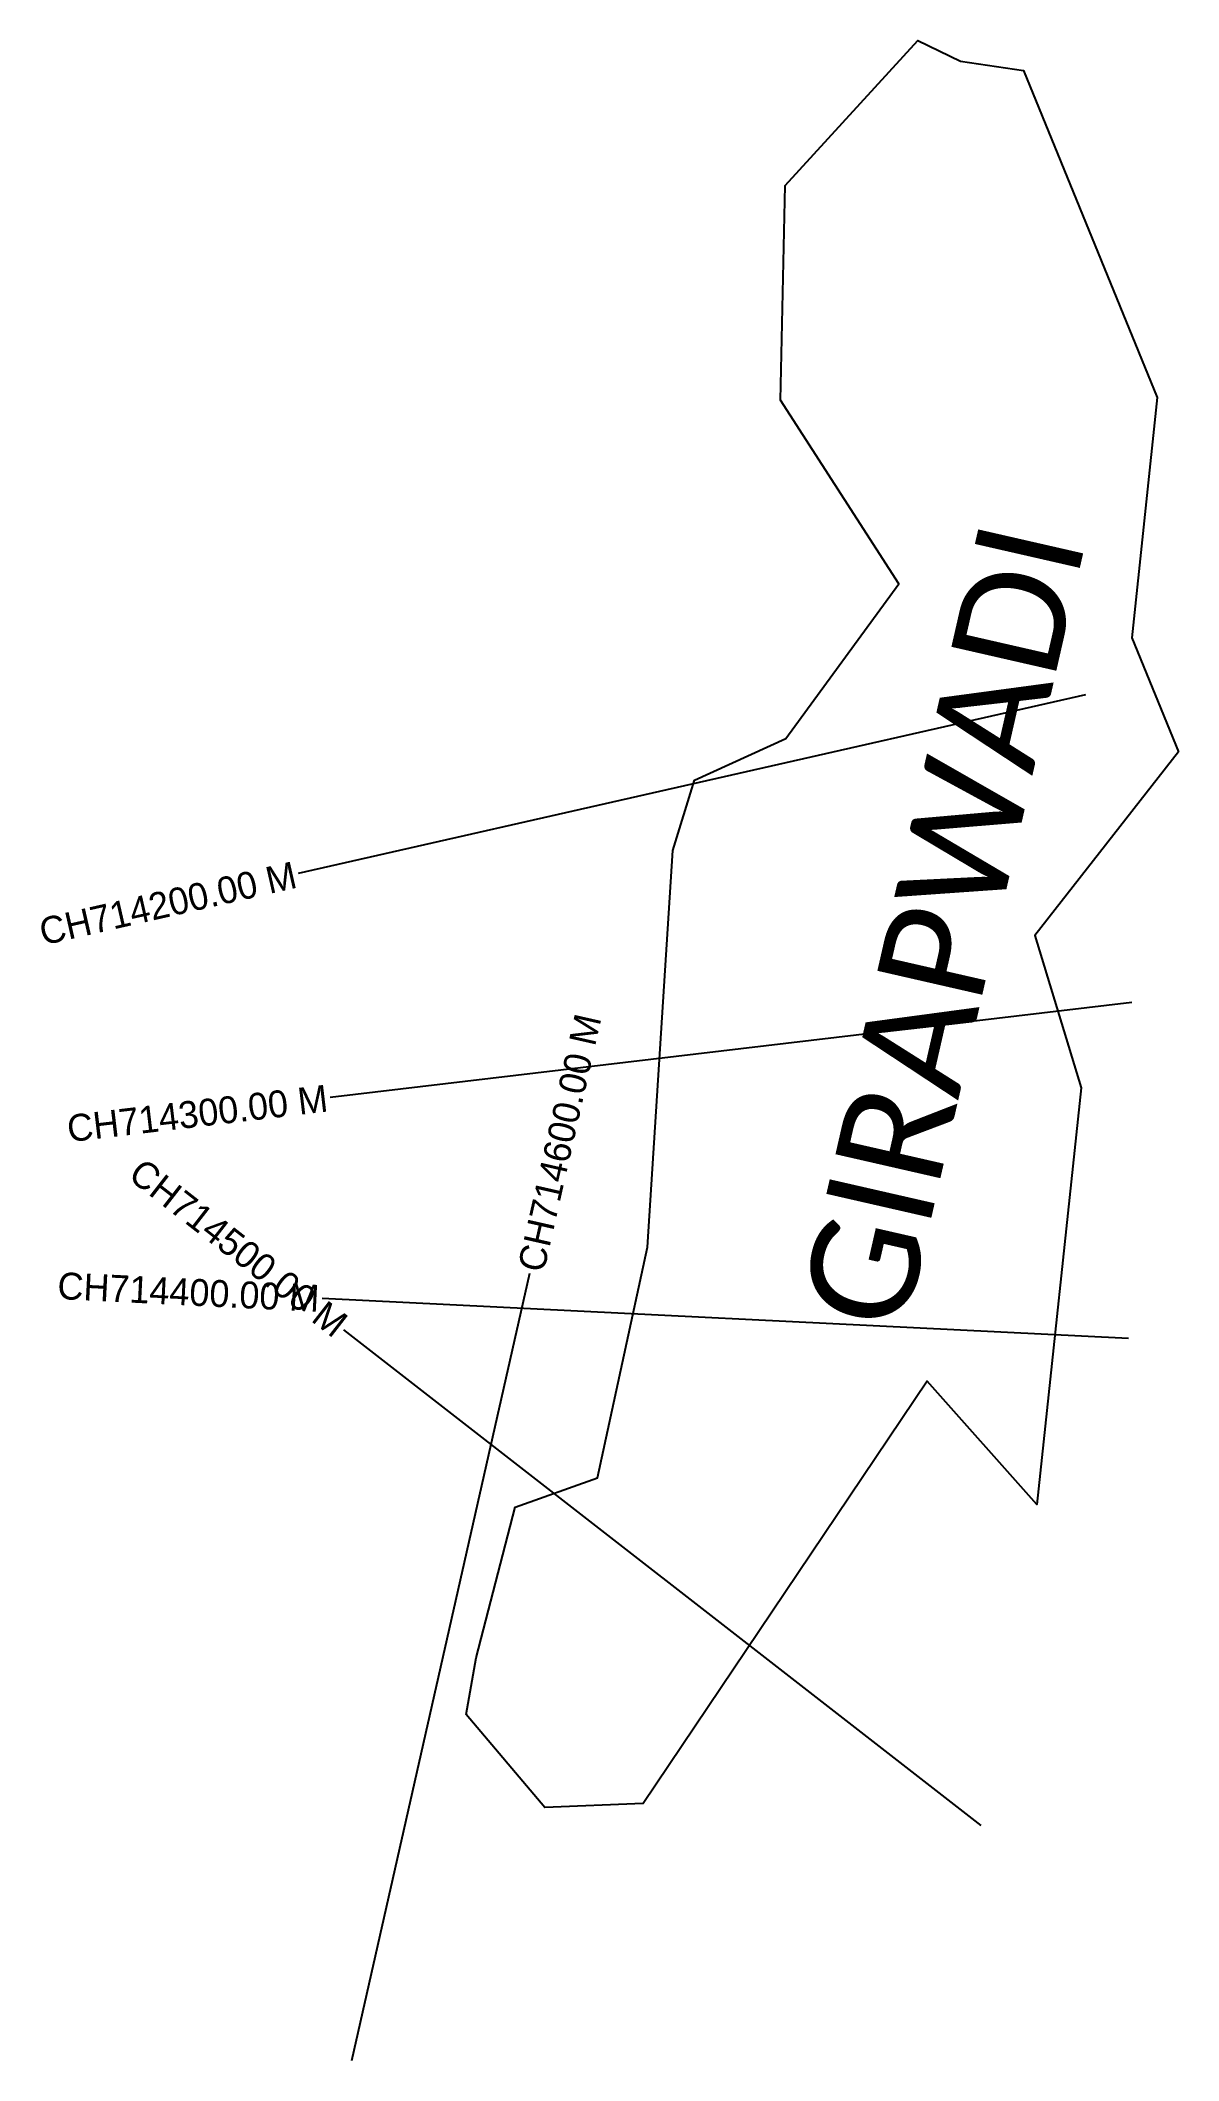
# Model space of a CAD drawing. Header units: metres. Extents: x 354060 to 354483, y 1749057 to 1749808.
import ezdxf
from ezdxf.enums import TextEntityAlignment as Align

# ---------------------------------------------------------------- set-up
doc = ezdxf.new("R2010")
doc.units = ezdxf.units.M
for name, color, linetype in [('CS', 134, 'Continuous'), ('CSMark', 6, 'Continuous'), ('village', 3, 'Continuous'), ('VILLAGE NAME', 250, 'Continuous')]:
    doc.layers.add(name, color=color, linetype=linetype)

msp = doc.modelspace()

# ---------------------------------------------------------------- linework, layer by layer
at = {"layer": 'CS'}
for p, q in [((354448.07, 1749564.81), (354155.53, 1749498.3)), ((354448.07, 1749564.81), (354155.53, 1749498.3)), ((354465.31, 1749450.4), (354167.4, 1749415.06)), ((354465.31, 1749450.4), (354167.4, 1749415.06)), ((354175.39, 1749057.23), (354241.65, 1749349.82)), ((354175.39, 1749057.23), (354241.65, 1749349.82)), ((354464.03, 1749325.52), (354164.39, 1749340.38)), ((354464.03, 1749325.52), (354164.39, 1749340.38)), ((354409.31, 1749144.54), (354172.54, 1749328.77)), ((354409.31, 1749144.54), (354172.54, 1749328.77))]:
    msp.add_line(p, q, dxfattribs=at)
at = {"layer": 'village', "color": 3, "true_color": 0x00ff00}
msp.add_polyline3d([(354482.68, 1749543.52, 0), (354429.23, 1749475.35, 0), (354446.47, 1749418.77, 0), (354430.01, 1749263.89, 0), (354389.22, 1749309.71, 0), (354283.72, 1749152.72, 0), (354247.2, 1749151.31, 0), (354217.97, 1749185.9, 0), (354221.67, 1749206.86, 0), (354236.1, 1749262.92, 0), (354266.71, 1749273.75, 0), (354285.3, 1749359.46, 0), (354294.78, 1749506.96, 0), (354302.74, 1749533.03, 0), (354336.67, 1749548.52, 0), (354378.75, 1749605.95, 0), (354334.71, 1749674.28, 0), (354336.51, 1749754.06, 0), (354385.81, 1749807.94, 0), (354401.58, 1749800.18, 0), (354425.04, 1749796.7, 0), (354474.72, 1749675.21, 0), (354465.35, 1749585.92, 0)], close=True, dxfattribs=at)
msp.add_polyline3d([(354482.68, 1749543.52, 0), (354429.23, 1749475.35, 0), (354446.47, 1749418.77, 0), (354430.01, 1749263.89, 0), (354389.22, 1749309.71, 0), (354283.72, 1749152.72, 0), (354247.2, 1749151.31, 0), (354217.97, 1749185.9, 0), (354221.67, 1749206.86, 0), (354236.1, 1749262.92, 0), (354266.71, 1749273.75, 0), (354285.3, 1749359.46, 0), (354294.78, 1749506.96, 0), (354302.74, 1749533.03, 0), (354336.67, 1749548.52, 0), (354378.75, 1749605.95, 0), (354334.71, 1749674.28, 0), (354336.51, 1749754.06, 0), (354385.81, 1749807.94, 0), (354401.58, 1749800.18, 0), (354425.04, 1749796.7, 0), (354474.72, 1749675.21, 0), (354465.35, 1749585.92, 0)], close=True, dxfattribs=at)

# ---------------------------------------------------------------- texts
at = {"layer": 'CSMark'}
for s, rotation, p in [('CH714200.00 M', 12.80958, (354154.56, 1749498.08)), ('CH714200.00 M', 12.80958, (354154.56, 1749498.08)), ('CH714300.00 M', 6.7647, (354166.41, 1749414.94)), ('CH714300.00 M', 6.7647, (354166.41, 1749414.94)), ('CH714500.00 M', 322.11334, (354171.75, 1749329.38)), ('CH714500.00 M', 322.11334, (354171.75, 1749329.38)), ('CH714400.00 M', 357.16162, (354163.39, 1749340.43)), ('CH714400.00 M', 357.16162, (354163.39, 1749340.43))]:
    msp.add_text(s, height=10, rotation=rotation, dxfattribs=at).set_placement(p, align=Align.MIDDLE_RIGHT)
msp.add_text('CH714600.00 M', height=10, rotation=77.24057, dxfattribs=at).set_placement((354241.87, 1749350.8), align=Align.MIDDLE_LEFT)
msp.add_text('CH714600.00 M', height=10, rotation=77.24057, dxfattribs=at).set_placement((354241.87, 1749350.8), align=Align.MIDDLE_LEFT)
at = {"layer": 'VILLAGE NAME', "insert": (354341.91, 1749336.02), "char_height": 40, "attachment_point": 1, "rotation": 77.1297}
msp.add_mtext_dynamic_manual_height_columns('{\\fCalibri|b0|i0|c0|p34;GIRAPWADI}', width=732.5357, gutter_width=371.17, heights=[0], dxfattribs=at)
msp.add_mtext_dynamic_manual_height_columns('{\\fCalibri|b0|i0|c0|p34;GIRAPWADI}', width=732.5357, gutter_width=371.17, heights=[0], dxfattribs=at)

doc.saveas('drawing.dxf')
